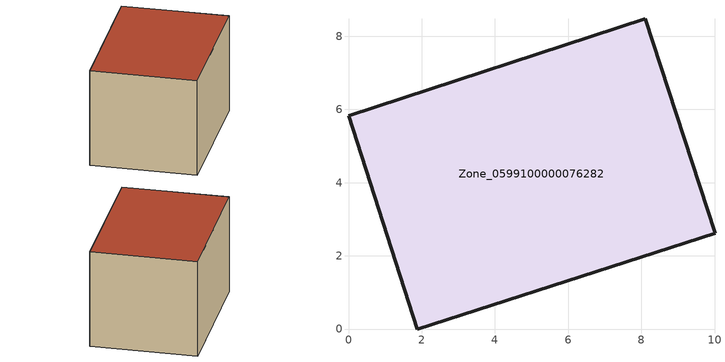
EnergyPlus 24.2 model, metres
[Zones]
Zone_0599100000076282
 floor ground (C_G): 0,5.83 8.11,8.47 10.01,2.62 1.88,0 z3.21
 wall outside (C_F): 8.11,8.47 0,5.83 1.88,0 10.01,2.62 8.11,8.47 z3.21:9.07
 roof outside (C_R): 1.88,0 10.01,2.62 8.11,8.47 0,5.83 z9.07
[BUILDING]
Pand.0599100000076282: North Axis=0; Terrain=City; Loads Convergence Tolerance Value=0.04; Temperature Convergence Tolerance Value=0.4; Solar Distribution=FullExterior; Maximum Number of Warmup Days=25; Minimum Number of Warmup Days=1
[Site:Location]
Rotterdam.The.Hague.AP_ZH_NLD Design_Conditions: Latitude=51.96; Longitude=4.45; Time Zone=1; Elevation=-4.5
[SITE:GROUNDTEMPERATURE:BUILDINGSURFACE]
18, 18, 18, 18, 18, 18, 18, 18, 18, 18, 18, 18
[MATERIAL] Thermal Absorptance=0.9; Solar Absorptance=0.7; Visible Absorptance=0.7
Name | Roughness | Thickness | Conductivity | Density | Specific Heat
G.TC.1965-1974 | MediumSmooth | 0.15 | 0.882353 | 540 | 1210
F.TC.1965-1974 | Rough | 0.3 | 0.697674 | 1920 | 840
R.TC.1965-1974 | MediumRough | 0.2 | 0.232558 | 1500 | 1000
[CONSTRUCTION]
C_G: G.TC.1965-1974
C_F: F.TC.1965-1974
C_R: R.TC.1965-1974
[ZONE]
Zone_0599100000076282: Type=1; Multiplier=1; Ceiling Height=Autocalculate; Volume=Autocalculate; Floor Area=autocalculate; Part of Total Floor Area=Yes
[ZONEINFILTRATION:DESIGNFLOWRATE]
Infil_Zone_0599100000076282: Zone or ZoneList or Space or SpaceList=Zone_0599100000076282; Schedule=AlwaysOn; Design Flow Rate Calculation Method=Flow/Area; Flow Rate per Floor Area=0.003; Constant Term Coefficient=1; Temperature Term Coefficient=0; Velocity Term Coefficient=0; Velocity Squared Term Coefficient=0
[HVACTEMPLATE:ZONE:IDEALLOADSAIRSYSTEM]
Zone_0599100000076282: Maximum Heating Supply Air Temperature=50; Minimum Cooling Supply Air Temperature=13; Maximum Heating Supply Air Humidity Ratio=0.0156; Minimum Cooling Supply Air Humidity Ratio=0.0077; Heating Limit=NoLimit; Cooling Limit=NoLimit; Dehumidification Control Type=ConstantSensibleHeatRatio; Cooling Sensible Heat Ratio=0.7; Dehumidification Setpoint=60; Humidification Control Type=None; Humidification Setpoint=30; Outdoor Air Method=None; Outdoor Air Flow Rate per Person=0.00944; Outdoor Air Flow Rate per Zone Floor Area=0; Outdoor Air Flow Rate per Zone=0; Demand Controlled Ventilation Type=None; Outdoor Air Economizer Type=NoEconomizer; Heat Recovery Type=None; Sensible Heat Recovery Effectiveness=0.7; Latent Heat Recovery Effectiveness=0.65
[ZONECONTROL:THERMOSTAT]
ThermostatControl_Zone_0599100000076282: Zone or ZoneList=Zone_0599100000076282; Control Type Schedule=DualSetpointControlType; Control 1=Thermostat_Zone_0599100000076282; Temperature Difference Between Cutout And Setpoint=0
[THERMOSTATSETPOINT:DUALSETPOINT]
Thermostat_Zone_0599100000076282: Heating Setpoint Temperature Schedule=HeatingSetpoint_Zone_0599100000076282; Cooling Setpoint Temperature Schedule=CoolingSetpoint_Zone_0599100000076282
[SCHEDULE:COMPACT]
HeatingSetpoint_Zone_0599100000076282: Through: 12/31, For: AllDays, Until: 24:00, 21
CoolingSetpoint_Zone_0599100000076282: Through: 12/31, For: AllDays, Until: 24:00, 24
DualSetpointControlType: Through: 12/31, For: AllDays, Until: 24:00, 4
AlwaysOn: Through: 12/31, For: AllDays, Until: 24:00, 1
